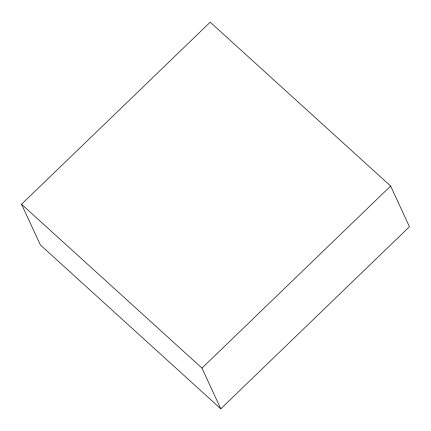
<?xml version="1.0" encoding="UTF-8"?>
<svg xmlns="http://www.w3.org/2000/svg" width="431" height="431" viewBox="0 0 431 431"><rect width="100%" height="100%" fill="white"/><g stroke="black" fill="none" stroke-linecap="round" stroke-linejoin="round"><path stroke-width="0.65" d="M21.55 204.256L210.209 22.175L390.642 186.041L409.45 226.744L220.791 408.825L40.358 244.959L21.55 204.256L201.983 368.117L220.791 408.825M201.983 368.117L390.642 186.041"/></g></svg>
